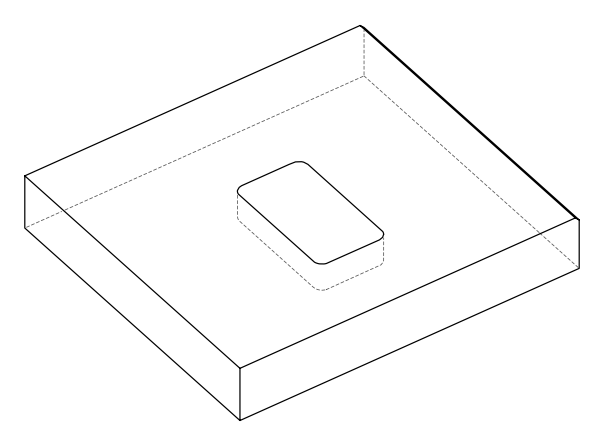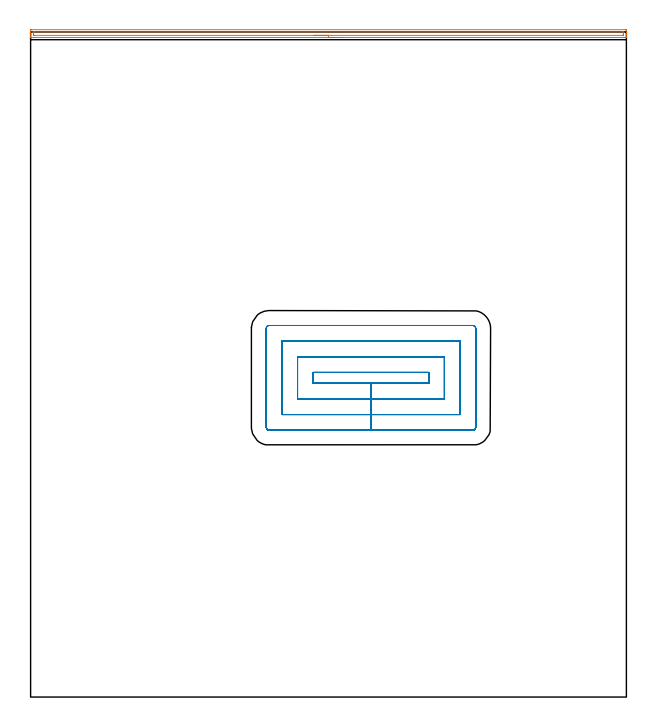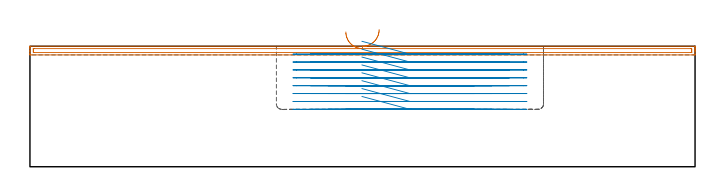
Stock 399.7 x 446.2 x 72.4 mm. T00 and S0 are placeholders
(PLAN: 2 operations, 1 tool changes, 27 min)
(1 AREA_MILL | FG_CHAMFER_SURFACE | UGT0205_001 | 6.58 min | 5404 mm3)
(2 MILL_RECTANGULAR_POCKET | POCKET_RECTANGULAR_STRAIGHT | UGT0201_095 | Follow Part, ap 5, ae 75% | 20.38 min | 543476 mm3)
(TOOL UGT0205_001 | Chamfer Mill 20 x 3 x 45 deg. | D20 FL50 Z2)
(TOOL UGT0201_095 | End mill 20 mm | D20 R3 FL38 Z4)
(OP 1 AREA_MILL)
G17 G21 G94 G90
T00 M6
G54
G17 G0 G90 X209.85 Y442.5 S1061 M3
G43 Z82.4 H0
G94 G1 X209.812 Z81.528 F250.
X209.698 Z80.663
X209.509 Z79.812
X209.247 Z78.98
X208.913 Z78.174
X208.51 Z77.4
X208.042 Z76.664
X207.51 Z75.972
X206.921 Z75.329
X206.278 Z74.74
X205.586 Z74.208
X204.85 Z73.74
X204.076 Z73.337
X203.27 Z73.003
X202.438 Z72.741
X201.586 Z72.552
X200.722 Z72.438
X199.85 Z72.4
X0.172
X0.01 Y442.502 Z72.388
X0.002 Y442.654 Z72.238
X0. Y442.812 Z72.087
Y443.106 Z71.794
Y443.783 Z71.112
Y444.999 Z69.897
Y445.539 Z69.355
Y447.025 Z67.87
X0.003 Y447.295 Z67.601
X0.01 Y447.692 Z67.205
X0.211 Y447.696 Z67.202
X0.619 Y447.7 Z67.2
X399.081 Y447.699 Z67.201
X399.489 Y447.696 Z67.202
X399.69 Y447.692 Z67.205
X399.7 Y447.295 Z67.601
Y445.539 Z69.355
Y444.999 Z69.897
Y444.661 Z70.235
Y444.121 Z70.775
Y443.783 Z71.112
Y443.106 Z71.794
Y442.812 Z72.088
X399.698 Y442.654 Z72.238
X399.69 Y442.502 Z72.388
X399.528 Y442.5 Z72.4
X199.85
Y443.914 Z70.986
X2.406 Y443.915 Z70.985
X2.27 Y443.916 Z70.984
X2.048 Y443.921 Z70.979
X2.009 Y443.929 Z70.971
X2.005 Y443.958 Z70.942
X2.002 Y443.99 Z70.91
X2. Y444.181 Z70.719
Y444.661 Z70.239
Y445.059 Z69.841
X2.003 Y445.539 Z69.361
X2.009 Y445.929 Z68.971
X2.035 Y446.279 Z68.621
X2.406 Y446.284 Z68.616
X2.54 Y446.285 Z68.615
X397.294
X397.43 Y446.284 Z68.616
X397.652 Y446.279 Z68.621
X397.691 Y446.271 Z68.629
X397.695 Y446.242 Z68.658
X397.698 Y446.21 Z68.69
X397.7 Y446.019 Z68.881
Y445.539 Z69.361
Y445.14 Z69.76
X397.697 Y444.661 Z70.239
X397.691 Y444.271 Z70.629
X397.665 Y443.921 Z70.979
X397.294 Y443.916 Z70.984
X397.16 Y443.915 Z70.985
X199.85 Y443.914 Z70.986
X198.978 Z71.024
X198.114 Z71.138
X197.262 Z71.326
X196.43 Z71.589
X195.624 Z71.923
X194.85 Z72.325
X194.114 Z72.794
X193.422 Z73.325
X192.779 Z73.915
X192.19 Z74.558
X191.658 Z75.25
X191.19 Z75.986
X190.787 Z76.76
X190.453 Z77.566
X190.191 Z78.398
X190.002 Z79.249
X189.888 Z80.114
X189.85 Z80.986
G0 Z82.4
M5
M2
(OP 2 MILL_RECTANGULAR_POCKET)
G17 G21 G94 G90
T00 M6
G54
G17 G0 G90 X199.473 Y210.5 S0 M3
G43 Z82.4 H0
Z75.4
G94 G1 X228.35 Z67.662 F250.
X267.1 F500.
Y217.8
X189.6
Y210.5
X228.35
Y200.
X277.6
Y228.3
X179.1
Y200.
X228.35
Y189.5
X288.1
Y238.8
X168.6
Y189.5
X228.35
Y179.
X296.6
G3 X298.6 Y181. R2.
G1 Y247.3
G3 X296.6 Y249.3 R2.
G1 X160.1
G3 X158.1 Y247.3 R2.
G1 Y181.
G3 X160.1 Y179. R2.
G1 X228.35
X229.35
G0 X199.473 Y210.5 Z70.662
G1 X228.35 Z62.925 F250.
X267.1 F500.
Y217.8
X189.6
Y210.5
X228.35
Y200.
X277.6
Y228.3
X179.1
Y200.
X228.35
Y189.5
X288.1
Y238.8
X168.6
Y189.5
X228.35
Y179.
X296.6
G3 X298.6 Y181. R2.
G1 Y247.3
G3 X296.6 Y249.3 R2.
G1 X160.1
G3 X158.1 Y247.3 R2.
G1 Y181.
G3 X160.1 Y179. R2.
G1 X228.35
X229.35
G0 X199.473 Y210.5 Z65.925
G1 X228.35 Z58.187 F250.
X267.1 F500.
Y217.8
X189.6
Y210.5
X228.35
Y200.
X277.6
Y228.3
X179.1
Y200.
X228.35
Y189.5
X288.1
Y238.8
X168.6
Y189.5
X228.35
Y179.
X296.6
G3 X298.6 Y181. R2.
G1 Y247.3
G3 X296.6 Y249.3 R2.
G1 X160.1
G3 X158.1 Y247.3 R2.
G1 Y181.
G3 X160.1 Y179. R2.
G1 X228.35
X229.35
G0 X199.473 Y210.5 Z61.187
G1 X228.35 Z53.45 F250.
X267.1 F500.
Y217.8
X189.6
Y210.5
X228.35
Y200.
X277.6
Y228.3
X179.1
Y200.
X228.35
Y189.5
X288.1
Y238.8
X168.6
Y189.5
X228.35
Y179.
X296.6
G3 X298.6 Y181. R2.
G1 Y247.3
G3 X296.6 Y249.3 R2.
G1 X160.1
G3 X158.1 Y247.3 R2.
G1 Y181.
G3 X160.1 Y179. R2.
G1 X228.35
X229.35
G0 X199.473 Y210.5 Z56.45
G1 X228.35 Z48.712 F250.
X267.1 F500.
Y217.8
X189.6
Y210.5
X228.35
Y200.
X277.6
Y228.3
X179.1
Y200.
X228.35
Y189.5
X288.1
Y238.8
X168.6
Y189.5
X228.35
Y179.
X296.6
G3 X298.6 Y181. R2.
G1 Y247.3
G3 X296.6 Y249.3 R2.
G1 X160.1
G3 X158.1 Y247.3 R2.
G1 Y181.
G3 X160.1 Y179. R2.
G1 X228.35
X229.35
G0 X199.473 Y210.5 Z51.712
G1 X228.35 Z43.975 F250.
X267.1 F500.
Y217.8
X189.6
Y210.5
X228.35
Y200.
X277.6
Y228.3
X179.1
Y200.
X228.35
Y189.5
X288.1
Y238.8
X168.6
Y189.5
X228.35
Y179.
X296.6
G3 X298.6 Y181. R2.
G1 Y247.3
G3 X296.6 Y249.3 R2.
G1 X160.1
G3 X158.1 Y247.3 R2.
G1 Y181.
G3 X160.1 Y179. R2.
G1 X228.35
X229.35
G0 X199.473 Y210.5 Z46.975
G1 X228.35 Z39.237 F250.
X267.1 F500.
Y217.8
X189.6
Y210.5
X228.35
Y200.
X277.6
Y228.3
X179.1
Y200.
X228.35
Y189.5
X288.1
Y238.8
X168.6
Y189.5
X228.35
Y179.
X296.6
G3 X298.6 Y181. R2.
G1 Y247.3
G3 X296.6 Y249.3 R2.
G1 X160.1
G3 X158.1 Y247.3 R2.
G1 Y181.
G3 X160.1 Y179. R2.
G1 X228.35
X229.35
G0 X199.473 Y210.5 Z42.237
G1 X228.35 Z34.5 F250.
X267.1 F500.
Y217.8
X189.6
Y210.5
X228.35
Y200.
X277.6
Y228.3
X179.1
Y200.
X228.35
Y189.5
X288.1
Y238.8
X168.6
Y189.5
X228.35
Y179.
X296.6
G3 X298.6 Y181. R2.
G1 Y247.3
G3 X296.6 Y249.3 R2.
G1 X160.1
G3 X158.1 Y247.3 R2.
G1 Y181.
G3 X160.1 Y179. R2.
G1 X228.35
X229.35
G0 Z82.4
M5
M2
